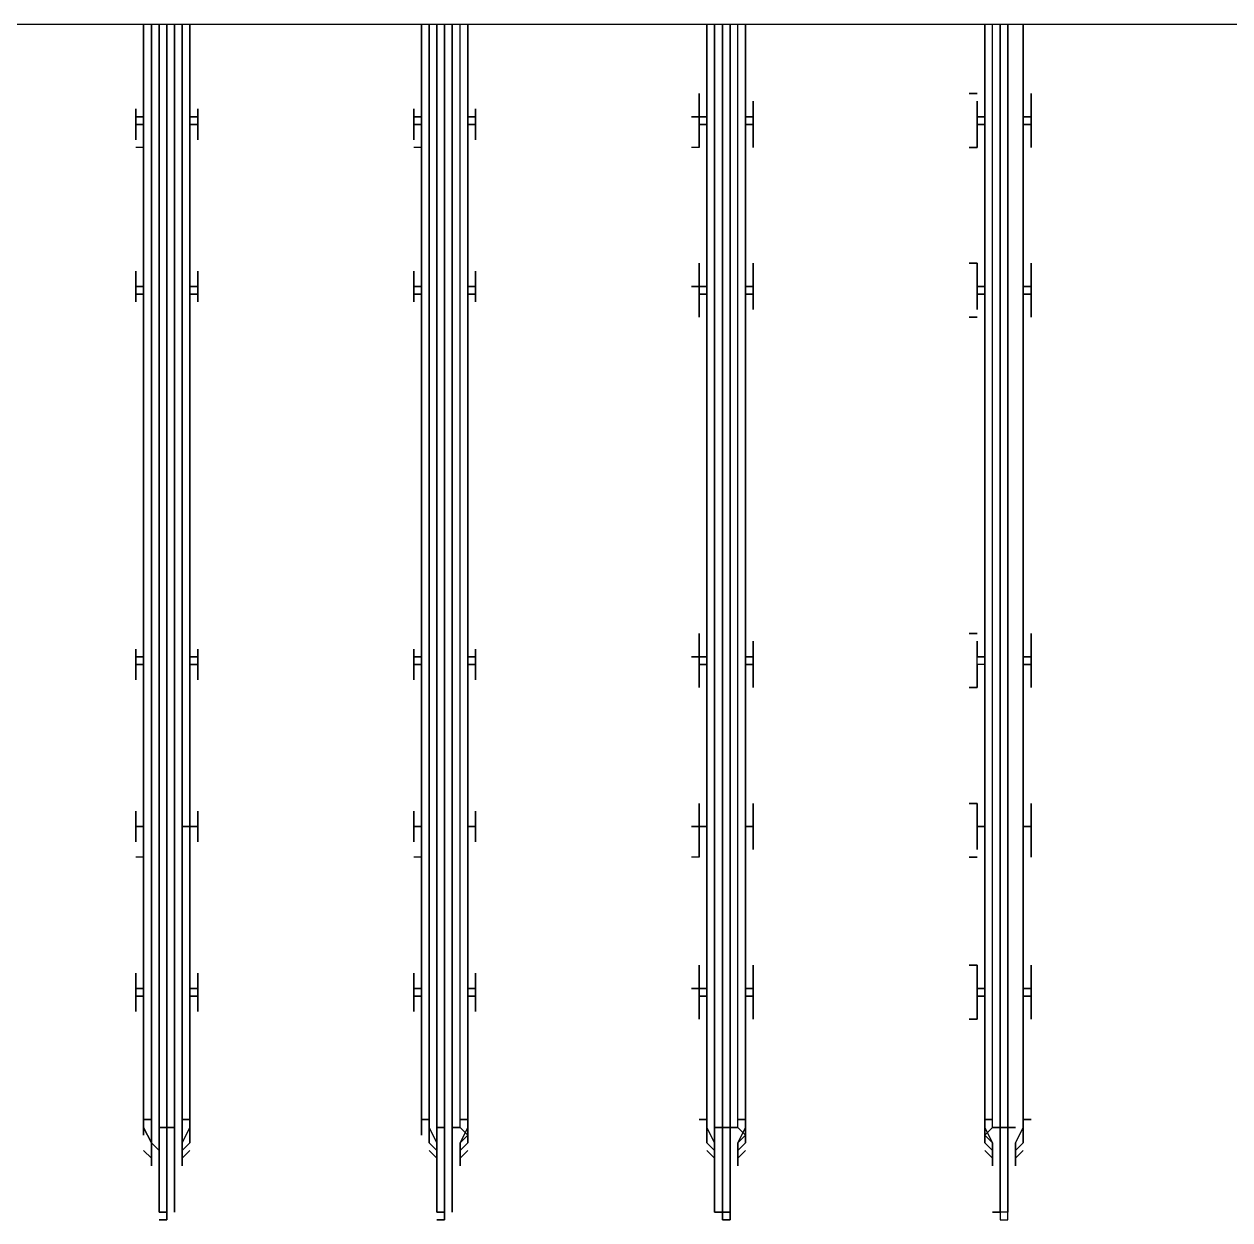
# Model space of a CAD drawing. Header units: metres. Extents: x 531759 to 532310, y 2674774 to 2675087.
# Drawn here: x 532123.7853 to 532124.0015, y 2674978.739 to 2674978.9534 of the extents above; entities that cross this region are included whole.
import ezdxf

# ---------------------------------------------------------------- set-up
doc = ezdxf.new("R2010")
doc.units = ezdxf.units.M
doc.header["$MEASUREMENT"] = 0
doc.layers.add('IDT', color=7, linetype='Continuous')

# ---------------------------------------------------------------- blocks, each defined once
blk = doc.blocks.new('IDT')
at = {"layer": 'IDT', "color": 0, "lineweight": 25}
for p, q in [((14.14701, 9.01989), (14.14562, 9.01989)), ((14.14562, 9.01989), (14.14562, 9.00329)), ((14.14701, 9.01989), (14.14562, 9.01989)), ((14.14562, 9.01989), (14.14562, 9.00329)), ((14.14562, 9.00329), (14.14562, 9.0185)), ((14.14562, 9.0185), (14.14701, 9.0185)), ((14.14562, 9.00329), (14.14562, 9.0185)), ((14.14562, 9.0185), (14.14701, 9.0185)), ((14.14701, 9.00329), (14.14701, 9.01989)), ((14.14701, 9.00329), (14.14701, 9.01989)), ((14.14701, 9.0185), (14.14839, 9.0185)), ((14.14839, 9.0185), (14.14701, 9.0185)), ((14.14701, 9.0185), (14.14701, 9.00329)), ((14.14701, 9.0185), (14.14701, 9.00329)), ((14.19542, 9.00329), (14.19542, 9.01989)), ((14.19542, 9.01989), (14.19542, 9.00329)), ((14.1968, 9.01989), (14.19542, 9.01989)), ((14.19542, 9.01989), (14.1968, 9.01989)), ((14.19542, 9.0185), (14.19542, 9.00329)), ((14.19542, 9.00329), (14.19542, 9.0185)), ((14.19542, 9.0185), (14.1968, 9.0185)), ((14.1968, 9.0185), (14.19542, 9.0185)), ((14.1968, 9.00329), (14.1968, 9.01989)), ((14.1968, 9.01989), (14.1968, 9.00329)), ((14.1968, 9.0185), (14.19818, 9.0185)), ((14.19818, 9.0185), (14.1968, 9.0185)), ((14.19818, 9.0185), (14.19818, 9.00329)), ((14.19818, 9.00329), (14.19818, 9.0185)), ((14.24521, 9.0185), (14.24521, 9.00329)), ((14.24521, 9.00329), (14.24521, 9.0185)), ((14.24659, 9.00329), (14.24659, 9.01989)), ((14.24659, 9.01989), (14.24659, 9.00329)), ((14.24798, 9.01989), (14.24659, 9.01989)), ((14.24659, 9.01989), (14.24659, 9.00329)), ((14.24659, 9.00329), (14.24659, 9.01989)), ((14.24659, 9.01989), (14.24798, 9.01989)), ((14.24798, 9.0185), (14.24659, 9.0185)), ((14.24659, 9.0185), (14.24798, 9.0185)), ((14.24798, 9.0185), (14.24659, 9.0185)), ((14.24659, 9.0185), (14.24798, 9.0185)), ((14.24798, 9.00329), (14.24798, 9.0185)), ((14.24798, 9.0185), (14.24798, 9.00329)), ((14.295, 9.0185), (14.295, 9.00329)), ((14.295, 9.00329), (14.295, 9.0185)), ((14.29639, 9.00329), (14.29639, 9.01989)), ((14.29639, 9.01989), (14.29777, 9.01989)), ((14.29777, 9.01989), (14.29639, 9.01989)), ((14.29639, 9.01989), (14.29639, 9.00329)), ((14.29639, 9.00329), (14.29639, 9.01989)), ((14.29639, 9.01989), (14.29639, 9.00329)), ((14.29777, 9.0185), (14.29639, 9.0185)), ((14.29639, 9.0185), (14.29777, 9.0185)), ((14.29777, 9.0185), (14.29639, 9.0185)), ((14.29639, 9.0185), (14.29777, 9.0185)), ((14.29777, 9.0185), (14.29777, 9.00329)), ((14.29777, 9.00329), (14.29777, 9.0185)), ((14.14424, 9.00605), (14.14424, 9.0102)), ((14.14424, 9.0102), (14.14424, 9.00882)), ((14.14424, 9.00882), (14.14424, 9.0102)), ((14.14424, 9.0102), (14.14424, 9.00605)), ((14.14839, 9.00882), (14.14839, 9.0102)), ((14.14839, 9.0102), (14.14839, 9.00605)), ((14.14839, 9.00605), (14.14839, 9.0102)), ((14.14839, 9.0102), (14.14839, 9.00882)), ((14.19403, 9.0102), (14.19403, 9.00605)), ((14.19403, 9.00605), (14.19403, 9.0102)), ((14.19403, 9.0102), (14.19403, 9.00882)), ((14.19403, 9.00882), (14.19403, 9.0102)), ((14.19818, 9.00605), (14.19818, 9.0102)), ((14.19818, 9.0102), (14.19818, 9.00882)), ((14.19818, 9.00882), (14.19818, 9.0102)), ((14.19818, 9.0102), (14.19818, 9.00605)), ((14.24383, 9.0102), (14.24383, 9.00605)), ((14.24383, 9.00605), (14.24383, 9.0102)), ((14.24383, 9.0102), (14.24383, 9.00882)), ((14.24383, 9.00882), (14.24383, 9.0102)), ((14.24798, 9.00605), (14.24798, 9.0102)), ((14.24798, 9.0102), (14.24798, 9.00882)), ((14.24798, 9.00882), (14.24798, 9.0102)), ((14.24798, 9.0102), (14.24798, 9.00605)), ((14.29362, 9.0102), (14.29362, 9.00605)), ((14.29362, 9.00605), (14.29362, 9.0102)), ((14.29362, 9.0102), (14.29362, 9.00882)), ((14.29362, 9.00882), (14.29362, 9.0102)), ((14.29915, 9.00882), (14.29915, 9.0102)), ((14.29915, 9.0102), (14.29915, 9.00605)), ((14.29915, 9.00605), (14.29915, 9.0102)), ((14.29915, 9.0102), (14.29915, 9.00882)), ((14.14424, 9.00882), (14.14286, 9.00744)), ((14.14286, 9.00744), (14.14424, 9.00882)), ((14.14286, 9.00605), (14.14424, 9.00744)), ((14.14424, 9.00744), (14.14286, 9.00605)), ((14.14977, 9.00744), (14.14839, 9.00882)), ((14.14839, 9.00882), (14.14977, 9.00744)), ((14.14977, 9.00605), (14.14839, 9.00744)), ((14.14839, 9.00744), (14.14977, 9.00605)), ((14.19403, 9.00882), (14.19265, 9.00744)), ((14.19265, 9.00744), (14.19403, 9.00882)), ((14.19265, 9.00605), (14.19403, 9.00744)), ((14.19403, 9.00744), (14.19265, 9.00605)), ((14.19818, 9.00882), (14.19957, 9.00744)), ((14.19957, 9.00744), (14.19818, 9.00882)), ((14.19957, 9.00605), (14.19818, 9.00744)), ((14.19818, 9.00744), (14.19957, 9.00605)), ((14.24383, 9.00882), (14.24244, 9.00744)), ((14.24244, 9.00744), (14.24383, 9.00882)), ((14.24244, 9.00605), (14.24383, 9.00744)), ((14.24383, 9.00744), (14.24244, 9.00605)), ((14.24798, 9.00882), (14.24936, 9.00744)), ((14.24936, 9.00744), (14.24798, 9.00882)), ((14.24798, 9.00744), (14.24936, 9.00605)), ((14.24936, 9.00605), (14.24798, 9.00744)), ((14.29362, 9.00882), (14.29224, 9.00744)), ((14.29224, 9.00744), (14.29362, 9.00882)), ((14.29224, 9.00605), (14.29362, 9.00744)), ((14.29362, 9.00744), (14.29224, 9.00605)), ((14.29777, 9.00744), (14.29915, 9.00605)), ((14.29915, 9.00605), (14.29777, 9.00744)), ((14.30054, 9.00744), (14.29915, 9.00882)), ((14.29915, 9.00882), (14.30054, 9.00744)), ((14.14286, 9.00329), (14.14286, 9.00605)), ((14.14286, 9.00605), (14.14286, 9.00329)), ((14.14286, 9.00329), (14.14424, 9.00605)), ((14.14424, 9.00605), (14.14286, 9.00329)), ((14.14286, 9.00467), (14.14286, 9.00605)), ((14.14286, 9.00605), (14.14286, 9.00467)), ((14.14839, 9.00605), (14.14977, 9.00329)), ((14.14977, 9.00329), (14.14839, 9.00605)), ((14.14839, 9.00605), (14.14977, 9.00467)), ((14.14839, 9.00605), (14.14977, 9.00467)), ((14.14977, 9.00467), (14.14977, 9.00605)), ((14.14977, 9.00605), (14.14977, 9.00467)), ((14.19403, 9.00605), (14.19265, 9.00329)), ((14.19265, 9.00329), (14.19403, 9.00605)), ((14.19265, 9.00467), (14.19403, 9.00605)), ((14.19403, 9.00605), (14.19265, 9.00467)), ((14.19265, 9.00467), (14.19265, 9.00605)), ((14.19265, 9.00605), (14.19265, 9.00467)), ((14.19957, 9.00329), (14.19818, 9.00605)), ((14.19818, 9.00605), (14.19957, 9.00329)), ((14.19957, 9.00329), (14.19957, 9.00605)), ((14.19957, 9.00605), (14.19957, 9.00329)), ((14.19957, 9.00467), (14.19957, 9.00605)), ((14.19957, 9.00605), (14.19957, 9.00467)), ((14.24383, 9.00605), (14.24244, 9.00329)), ((14.24244, 9.00329), (14.24383, 9.00605)), ((14.24244, 9.00467), (14.24383, 9.00605)), ((14.24383, 9.00605), (14.24244, 9.00467)), ((14.24244, 9.00467), (14.24244, 9.00605)), ((14.24244, 9.00605), (14.24244, 9.00467)), ((14.24936, 9.00329), (14.24798, 9.00605)), ((14.24798, 9.00605), (14.24936, 9.00329)), ((14.24936, 9.00329), (14.24936, 9.00605)), ((14.24936, 9.00605), (14.24936, 9.00329)), ((14.24936, 9.00605), (14.24936, 9.00467)), ((14.24936, 9.00467), (14.24936, 9.00605)), ((14.29362, 9.00605), (14.29224, 9.00329)), ((14.29224, 9.00329), (14.29362, 9.00605)), ((14.29224, 9.00467), (14.29224, 9.00605)), ((14.29224, 9.00605), (14.29224, 9.00467)), ((14.29362, 9.00329), (14.29362, 9.00605)), ((14.29362, 9.00605), (14.29362, 9.00329)), ((14.29915, 9.00605), (14.30054, 9.00329)), ((14.30054, 9.00329), (14.29915, 9.00605)), ((14.29915, 9.00329), (14.29915, 9.00605)), ((14.29915, 9.00605), (14.29915, 9.00329)), ((14.29915, 9.00605), (14.29915, 9.00467)), ((14.29915, 9.00467), (14.29915, 9.00605)), ((14.14286, 9.00467), (14.14286, 9.00191)), ((14.14286, 9.00191), (14.14286, 9.00467)), ((14.14286, 8.8055), (14.14286, 9.00329)), ((14.14286, 9.00329), (14.14286, 8.8055)), ((14.14424, 9.00329), (14.14562, 9.00329)), ((14.14562, 9.00329), (14.14424, 9.00329)), ((14.14562, 9.00329), (14.14562, 8.8055)), ((14.14562, 8.8055), (14.14562, 9.00329)), ((14.14701, 9.00329), (14.14562, 9.00329)), ((14.14562, 9.00329), (14.14562, 8.8055)), ((14.14562, 8.8055), (14.14562, 9.00329)), ((14.14562, 9.00329), (14.14701, 9.00329)), ((14.14701, 9.00329), (14.14839, 9.00329)), ((14.14839, 9.00329), (14.14701, 9.00329)), ((14.14701, 9.00329), (14.14701, 8.8055)), ((14.14701, 8.8055), (14.14701, 9.00329)), ((14.14701, 9.00329), (14.14701, 8.8055)), ((14.14701, 8.8055), (14.14701, 9.00329)), ((14.14977, 9.00467), (14.14839, 9.00329)), ((14.14977, 9.00467), (14.14839, 9.00329)), ((14.14839, 9.00329), (14.14839, 8.8055)), ((14.14839, 9.00329), (14.14839, 8.8055)), ((14.14977, 9.00467), (14.14977, 9.00191)), ((14.14977, 9.00191), (14.14977, 9.00467)), ((14.19403, 9.00329), (14.19265, 9.00467)), ((14.19265, 9.00467), (14.19403, 9.00329)), ((14.19265, 9.00467), (14.19265, 9.00191)), ((14.19265, 9.00191), (14.19265, 9.00467)), ((14.19542, 9.00329), (14.19403, 9.00329)), ((14.19403, 9.00329), (14.19542, 9.00329)), ((14.19403, 9.00329), (14.19403, 8.8055)), ((14.19403, 9.00329), (14.19403, 8.8055)), ((14.19542, 9.00329), (14.19542, 8.8055)), ((14.19542, 8.8055), (14.19542, 9.00329)), ((14.19542, 9.00329), (14.1968, 9.00329)), ((14.1968, 9.00329), (14.19542, 9.00329)), ((14.19542, 9.00329), (14.19542, 8.8055)), ((14.19542, 9.00329), (14.19542, 8.8055)), ((14.1968, 9.00329), (14.19818, 9.00329)), ((14.19818, 9.00329), (14.1968, 9.00329)), ((14.1968, 9.00329), (14.1968, 8.8055)), ((14.1968, 8.8055), (14.1968, 9.00329)), ((14.19818, 9.00329), (14.19818, 8.8055)), ((14.19818, 8.8055), (14.19818, 9.00329)), ((14.19957, 9.00467), (14.19957, 9.00191)), ((14.19957, 9.00191), (14.19957, 9.00467)), ((14.19957, 8.8055), (14.19957, 9.00329)), ((14.19957, 9.00329), (14.19957, 8.8055)), ((14.24383, 9.00329), (14.24244, 9.00467)), ((14.24244, 9.00467), (14.24383, 9.00329)), ((14.24244, 9.00467), (14.24244, 9.00191)), ((14.24244, 9.00191), (14.24244, 9.00467)), ((14.24521, 9.00329), (14.24383, 9.00329)), ((14.24383, 9.00329), (14.24521, 9.00329)), ((14.24383, 9.00329), (14.24383, 8.8055)), ((14.24383, 9.00329), (14.24383, 8.8055)), ((14.24521, 9.00329), (14.24521, 8.8055)), ((14.24521, 8.8055), (14.24521, 9.00329)), ((14.24798, 9.00329), (14.24659, 9.00329)), ((14.24659, 9.00329), (14.24798, 9.00329)), ((14.24659, 9.00329), (14.24798, 9.00329)), ((14.24798, 9.00329), (14.24659, 9.00329)), ((14.24659, 8.8055), (14.24659, 9.00329)), ((14.24659, 9.00329), (14.24659, 8.8055)), ((14.24659, 8.8055), (14.24659, 9.00329)), ((14.24659, 9.00329), (14.24659, 8.8055)), ((14.24798, 9.00329), (14.24798, 8.8055)), ((14.24798, 8.8055), (14.24798, 9.00329)), ((14.24936, 8.8055), (14.24936, 9.00329)), ((14.24936, 9.00329), (14.24936, 8.8055)), ((14.25074, 9.00191), (14.25074, 9.00467)), ((14.25074, 9.00467), (14.25074, 9.00191)), ((14.29224, 9.00467), (14.29224, 9.00191)), ((14.29224, 9.00191), (14.29224, 9.00467)), ((14.29362, 8.8055), (14.29362, 9.00329)), ((14.29362, 9.00329), (14.29362, 8.8055)), ((14.295, 9.00329), (14.295, 8.8055)), ((14.295, 8.8055), (14.295, 9.00329)), ((14.29639, 9.00329), (14.295, 9.00329)), ((14.295, 9.00329), (14.29639, 9.00329)), ((14.29639, 9.00329), (14.29777, 9.00329)), ((14.29777, 9.00329), (14.29639, 9.00329)), ((14.29639, 9.00329), (14.29777, 9.00329)), ((14.29777, 9.00329), (14.29639, 9.00329)), ((14.29639, 8.8055), (14.29639, 9.00329)), ((14.29639, 9.00329), (14.29639, 8.8055)), ((14.29639, 8.8055), (14.29639, 9.00329)), ((14.29639, 9.00329), (14.29639, 8.8055)), ((14.29777, 8.8055), (14.29777, 9.00329)), ((14.29777, 9.00329), (14.29777, 8.8055)), ((14.29915, 8.8055), (14.29915, 9.00329)), ((14.29915, 9.00329), (14.29915, 8.8055)), ((14.30054, 9.00191), (14.30054, 9.00467)), ((14.30054, 9.00467), (14.30054, 9.00191)), ((14.14147, 9.00191), (14.14286, 9.00191)), ((14.14286, 9.00191), (14.14147, 9.00191)), ((14.14286, 9.00191), (14.14286, 8.8055)), ((14.14286, 8.8055), (14.14286, 9.00191)), ((14.14977, 9.00191), (14.14839, 9.00191)), ((14.14839, 9.00191), (14.14977, 9.00191)), ((14.14977, 9.00191), (14.14977, 8.8055)), ((14.14977, 8.8055), (14.14977, 9.00191)), ((14.19265, 9.00191), (14.19265, 8.8055)), ((14.19265, 8.8055), (14.19265, 9.00191)), ((14.19265, 9.00191), (14.19403, 9.00191)), ((14.19403, 9.00191), (14.19265, 9.00191)), ((14.19957, 9.00191), (14.20095, 9.00191)), ((14.20095, 9.00191), (14.19957, 9.00191)), ((14.19957, 9.00191), (14.19957, 8.8055)), ((14.19957, 8.8055), (14.19957, 9.00191)), ((14.24244, 9.00191), (14.24244, 8.8055)), ((14.24244, 8.8055), (14.24244, 9.00191)), ((14.24244, 9.00191), (14.24383, 9.00191)), ((14.24383, 9.00191), (14.24244, 9.00191)), ((14.24936, 9.00191), (14.25074, 9.00191)), ((14.25074, 9.00191), (14.24936, 9.00191)), ((14.25074, 9.00191), (14.25074, 8.8055)), ((14.25074, 8.8055), (14.25074, 9.00191)), ((14.29224, 9.00191), (14.29224, 8.8055)), ((14.29224, 8.8055), (14.29224, 9.00191)), ((14.29224, 9.00191), (14.29362, 9.00191)), ((14.29362, 9.00191), (14.29224, 9.00191)), ((14.29915, 9.00191), (14.30054, 9.00191)), ((14.30054, 9.00191), (14.29915, 9.00191)), ((14.30054, 9.00191), (14.30054, 8.8055)), ((14.30054, 8.8055), (14.30054, 9.00191)), ((14.14147, 8.98392), (14.14147, 8.97977)), ((14.14147, 8.98254), (14.14147, 8.98392)), ((14.14147, 8.98392), (14.14147, 8.97977)), ((14.14147, 8.98254), (14.14147, 8.98392)), ((14.14977, 8.97839), (14.14977, 8.98392)), ((14.14977, 8.98392), (14.14977, 8.97977)), ((14.15115, 8.98254), (14.15115, 8.98392)), ((14.15115, 8.98392), (14.15254, 8.98392)), ((14.15254, 8.98392), (14.15115, 8.98392)), ((14.15115, 8.98392), (14.15115, 8.98254)), ((14.19127, 8.98254), (14.19127, 8.98392)), ((14.19127, 8.98392), (14.19127, 8.98254)), ((14.19265, 8.98392), (14.19265, 8.97977)), ((14.19265, 8.97977), (14.19265, 8.98392)), ((14.20095, 8.97977), (14.20095, 8.98392)), ((14.20095, 8.98392), (14.20095, 8.98254)), ((14.20095, 8.97977), (14.20095, 8.98392)), ((14.20095, 8.98392), (14.20095, 8.98254)), ((14.24244, 8.98392), (14.24244, 8.97977)), ((14.24244, 8.97977), (14.24244, 8.98392)), ((14.24244, 8.98392), (14.24244, 8.98254)), ((14.24244, 8.98254), (14.24244, 8.98392)), ((14.25074, 8.98392), (14.25074, 8.97977)), ((14.25074, 8.97839), (14.25074, 8.98392)), ((14.25074, 8.98392), (14.25074, 8.98254)), ((14.25074, 8.98254), (14.25074, 8.98392)), ((14.29224, 8.98254), (14.29224, 8.98392)), ((14.29224, 8.98392), (14.29224, 8.98254)), ((14.29224, 8.97977), (14.29224, 8.98392)), ((14.29224, 8.98392), (14.29224, 8.97977)), ((14.30054, 8.98392), (14.30054, 8.98254)), ((14.30054, 8.98254), (14.30054, 8.98392)), ((14.30054, 8.97977), (14.30054, 8.98392)), ((14.30054, 8.98392), (14.30054, 8.97839)), ((14.14147, 8.97977), (14.14147, 8.98254)), ((14.14147, 8.97977), (14.14147, 8.98254)), ((14.15115, 8.97977), (14.15115, 8.98254)), ((14.15115, 8.98254), (14.15115, 8.97977)), ((14.19127, 8.98254), (14.19127, 8.97977)), ((14.19127, 8.97977), (14.19127, 8.98254)), ((14.20095, 8.98254), (14.20095, 8.97977)), ((14.20095, 8.98254), (14.20095, 8.97977)), ((14.24106, 8.98254), (14.24106, 8.97977)), ((14.24106, 8.97977), (14.24106, 8.98254)), ((14.25212, 8.97977), (14.25212, 8.98254)), ((14.25212, 8.98254), (14.25212, 8.97977)), ((14.29085, 8.97977), (14.29085, 8.98254)), ((14.29085, 8.98254), (14.29085, 8.97977)), ((14.30192, 8.98254), (14.30192, 8.97977)), ((14.30192, 8.97977), (14.30192, 8.98254)), ((14.14286, 8.97977), (14.14147, 8.97977)), ((14.14147, 8.97977), (14.14147, 8.97839)), ((14.14147, 8.97839), (14.14147, 8.97977)), ((14.14147, 8.97977), (14.14147, 8.97839)), ((14.14147, 8.97839), (14.14147, 8.97977)), ((14.14147, 8.97977), (14.14286, 8.97977)), ((14.14286, 8.97977), (14.14147, 8.97977)), ((14.14977, 8.97977), (14.15115, 8.97977)), ((14.14977, 8.97977), (14.14977, 8.97839)), ((14.15115, 8.97977), (14.14977, 8.97977)), ((14.15115, 8.97977), (14.15115, 8.97839)), ((14.15115, 8.97839), (14.15115, 8.97977)), ((14.19265, 8.97977), (14.19127, 8.97977)), ((14.19127, 8.97977), (14.19127, 8.97839)), ((14.19127, 8.97839), (14.19127, 8.97977)), ((14.19127, 8.97977), (14.19265, 8.97977)), ((14.19265, 8.97839), (14.19265, 8.97977)), ((14.19265, 8.97977), (14.19265, 8.97839)), ((14.20095, 8.97977), (14.19957, 8.97977)), ((14.19957, 8.97977), (14.20095, 8.97977)), ((14.20095, 8.97977), (14.20095, 8.97839)), ((14.20095, 8.97839), (14.20095, 8.97977)), ((14.20095, 8.97839), (14.20095, 8.97977)), ((14.20095, 8.97977), (14.20095, 8.97839)), ((14.24244, 8.97977), (14.24106, 8.97977)), ((14.24106, 8.97977), (14.24106, 8.97839)), ((14.24106, 8.97839), (14.24106, 8.97977)), ((14.24106, 8.97977), (14.24244, 8.97977)), ((14.24244, 8.97977), (14.24244, 8.97839)), ((14.24244, 8.97839), (14.24244, 8.97977)), ((14.25074, 8.97977), (14.25212, 8.97977)), ((14.25212, 8.97977), (14.25074, 8.97977)), ((14.25074, 8.97977), (14.25074, 8.97839)), ((14.25212, 8.97977), (14.25212, 8.97839)), ((14.25212, 8.97839), (14.25212, 8.97977)), ((14.29224, 8.97977), (14.29085, 8.97977)), ((14.29085, 8.97977), (14.29085, 8.97839)), ((14.29085, 8.97839), (14.29085, 8.97977)), ((14.29085, 8.97977), (14.29224, 8.97977)), ((14.29224, 8.97839), (14.29224, 8.97977)), ((14.29224, 8.97977), (14.29224, 8.97839)), ((14.30192, 8.97977), (14.30054, 8.97977)), ((14.30054, 8.97977), (14.30192, 8.97977)), ((14.30054, 8.97839), (14.30054, 8.97977)), ((14.30192, 8.97977), (14.30192, 8.97839)), ((14.30192, 8.97839), (14.30192, 8.97977)), ((14.14147, 8.97424), (14.14147, 8.97839)), ((14.14147, 8.97839), (14.14286, 8.97839)), ((14.14286, 8.97839), (14.14147, 8.97839)), ((14.14147, 8.97839), (14.14147, 8.97424)), ((14.14147, 8.97839), (14.14147, 8.97563)), ((14.14147, 8.97563), (14.14147, 8.97839)), ((14.14977, 8.97839), (14.15115, 8.97839)), ((14.15115, 8.97839), (14.14977, 8.97839)), ((14.14977, 8.97839), (14.14977, 8.97424)), ((14.14977, 8.97424), (14.14977, 8.97839)), ((14.14977, 8.97839), (14.15115, 8.97839)), ((14.15115, 8.97839), (14.15115, 8.97563)), ((14.15115, 8.97563), (14.15115, 8.97839)), ((14.19265, 8.97839), (14.19127, 8.97839)), ((14.19127, 8.97839), (14.19127, 8.97563)), ((14.19127, 8.97563), (14.19127, 8.97839)), ((14.19127, 8.97839), (14.19265, 8.97839)), ((14.19265, 8.97839), (14.19265, 8.97424)), ((14.19265, 8.97424), (14.19265, 8.97839)), ((14.20095, 8.97839), (14.19957, 8.97839)), ((14.19957, 8.97839), (14.20095, 8.97839)), ((14.20095, 8.97839), (14.20233, 8.97839)), ((14.20233, 8.97839), (14.20095, 8.97839)), ((14.20095, 8.97839), (14.20095, 8.97563)), ((14.20095, 8.97563), (14.20095, 8.97839)), ((14.20095, 8.97839), (14.20095, 8.97424)), ((14.20095, 8.97424), (14.20095, 8.97839)), ((14.24244, 8.97839), (14.24106, 8.97839)), ((14.24106, 8.97839), (14.24106, 8.97563)), ((14.24106, 8.97563), (14.24106, 8.97839)), ((14.24106, 8.97839), (14.24244, 8.97839)), ((14.24244, 8.97424), (14.24244, 8.97839)), ((14.24244, 8.97839), (14.24244, 8.97424)), ((14.25212, 8.97839), (14.25074, 8.97839)), ((14.25212, 8.97839), (14.25074, 8.97839)), ((14.25074, 8.97839), (14.25212, 8.97839)), ((14.25074, 8.97839), (14.25074, 8.97424)), ((14.25074, 8.97424), (14.25074, 8.97839)), ((14.25212, 8.97839), (14.25212, 8.97563)), ((14.25212, 8.97563), (14.25212, 8.97839)), ((14.29224, 8.97839), (14.29085, 8.97839)), ((14.29085, 8.97839), (14.29085, 8.97563)), ((14.29085, 8.97563), (14.29085, 8.97839)), ((14.29085, 8.97839), (14.29224, 8.97839)), ((14.29224, 8.97839), (14.29224, 8.97424)), ((14.29224, 8.97424), (14.29224, 8.97839)), ((14.30192, 8.97839), (14.30054, 8.97839)), ((14.30054, 8.97839), (14.30192, 8.97839)), ((14.30192, 8.97839), (14.30054, 8.97839)), ((14.30054, 8.97839), (14.30054, 8.97424)), ((14.30054, 8.97424), (14.30054, 8.97839)), ((14.30192, 8.97839), (14.30192, 8.97563)), ((14.30192, 8.97563), (14.30192, 8.97839)), ((14.14147, 8.97424), (14.14147, 8.97563)), ((14.14147, 8.97563), (14.14147, 8.97424)), ((14.15115, 8.97563), (14.15115, 8.97424)), ((14.15115, 8.97424), (14.15115, 8.97563)), ((14.19127, 8.97563), (14.19127, 8.97424)), ((14.19127, 8.97424), (14.19127, 8.97563)), ((14.20095, 8.97563), (14.20095, 8.97424)), ((14.20095, 8.97424), (14.20095, 8.97563)), ((14.24244, 8.97424), (14.24244, 8.97563)), ((14.24244, 8.97563), (14.24244, 8.97424)), ((14.25074, 8.97424), (14.25074, 8.97563)), ((14.25074, 8.97563), (14.25074, 8.97424)), ((14.29224, 8.97424), (14.29224, 8.97563)), ((14.29224, 8.97563), (14.29224, 8.97424)), ((14.30054, 8.97424), (14.30054, 8.97563)), ((14.30054, 8.97563), (14.30054, 8.97424)), ((14.15115, 8.97424), (14.15254, 8.97424)), ((14.15254, 8.97424), (14.15115, 8.97424)), ((14.14147, 8.94935), (14.14147, 8.95488)), ((14.14147, 8.95488), (14.14147, 8.94935)), ((14.14147, 8.95211), (14.14147, 8.95349)), ((14.14147, 8.95349), (14.14147, 8.95211)), ((14.14977, 8.94935), (14.14977, 8.95488)), ((14.14977, 8.95488), (14.14977, 8.94935)), ((14.15254, 8.95488), (14.15115, 8.95488)), ((14.15115, 8.95488), (14.15254, 8.95488)), ((14.15115, 8.95211), (14.15115, 8.95349)), ((14.15115, 8.95349), (14.15115, 8.95211)), ((14.19127, 8.95211), (14.19127, 8.95349)), ((14.19127, 8.95349), (14.19127, 8.95211)), ((14.19265, 8.95488), (14.19265, 8.94935)), ((14.19265, 8.94935), (14.19265, 8.95488)), ((14.20095, 8.94935), (14.20095, 8.95488)), ((14.20095, 8.95488), (14.20095, 8.94935)), ((14.20095, 8.95488), (14.20233, 8.95488)), ((14.20095, 8.95211), (14.20095, 8.95349)), ((14.20095, 8.95349), (14.20095, 8.95211)), ((14.24244, 8.95488), (14.24244, 8.94935)), ((14.24244, 8.94935), (14.24244, 8.95488)), ((14.24244, 8.95211), (14.24244, 8.95349)), ((14.24244, 8.95349), (14.24244, 8.95211)), ((14.25074, 8.94935), (14.25074, 8.95488)), ((14.25074, 8.95488), (14.25074, 8.94935)), ((14.25074, 8.95488), (14.25212, 8.95488)), ((14.25074, 8.95349), (14.25074, 8.95211)), ((14.25074, 8.95211), (14.25074, 8.95349)), ((14.29224, 8.94935), (14.29224, 8.95488)), ((14.29224, 8.95488), (14.29224, 8.94935)), ((14.29224, 8.95211), (14.29224, 8.95349)), ((14.29224, 8.95349), (14.29224, 8.95211)), ((14.30054, 8.95488), (14.30192, 8.95488)), ((14.30054, 8.94935), (14.30054, 8.95488)), ((14.30054, 8.95488), (14.30054, 8.94935)), ((14.30054, 8.95349), (14.30054, 8.95211)), ((14.30054, 8.95211), (14.30054, 8.95349)), ((14.14147, 8.94935), (14.14147, 8.95211)), ((14.14147, 8.95211), (14.14147, 8.94935)), ((14.15115, 8.94935), (14.15115, 8.95211)), ((14.15115, 8.95211), (14.15115, 8.94935)), ((14.19127, 8.95211), (14.19127, 8.94935)), ((14.19127, 8.94935), (14.19127, 8.95211)), ((14.20095, 8.95211), (14.20095, 8.94935)), ((14.20095, 8.94935), (14.20095, 8.95211)), ((14.24106, 8.95211), (14.24106, 8.94935)), ((14.24106, 8.94935), (14.24106, 8.95211)), ((14.25212, 8.94935), (14.25212, 8.95211)), ((14.25212, 8.95211), (14.25212, 8.94935)), ((14.29085, 8.95211), (14.29085, 8.94935)), ((14.29085, 8.94935), (14.29085, 8.95211)), ((14.30192, 8.95211), (14.30192, 8.94935)), ((14.30192, 8.94935), (14.30192, 8.95211)), ((14.14147, 8.94935), (14.14147, 8.94658)), ((14.14147, 8.9452), (14.14147, 8.94935)), ((14.14147, 8.94935), (14.14286, 8.94935)), ((14.14286, 8.94935), (14.14147, 8.94935)), ((14.14147, 8.94935), (14.14147, 8.94658)), ((14.14147, 8.9452), (14.14147, 8.94935)), ((14.14147, 8.94935), (14.14286, 8.94935)), ((14.14286, 8.94935), (14.14147, 8.94935)), ((14.14286, 8.94935), (14.14147, 8.94935)), ((14.14977, 8.94935), (14.15115, 8.94935)), ((14.15115, 8.94935), (14.14977, 8.94935)), ((14.14977, 8.94935), (14.14977, 8.9452)), ((14.14977, 8.9452), (14.14977, 8.94935)), ((14.14977, 8.94935), (14.15115, 8.94935)), ((14.15115, 8.94935), (14.14977, 8.94935)), ((14.14977, 8.94935), (14.15115, 8.94935)), ((14.14977, 8.94935), (14.15115, 8.94935)), ((14.15115, 8.94935), (14.14977, 8.94935)), ((14.15115, 8.94935), (14.15115, 8.94658)), ((14.15115, 8.94658), (14.15115, 8.94935)), ((14.19265, 8.94935), (14.19127, 8.94935)), ((14.19127, 8.94935), (14.19265, 8.94935)), ((14.19265, 8.94935), (14.19127, 8.94935)), ((14.19127, 8.94935), (14.19127, 8.94658)), ((14.19127, 8.94658), (14.19127, 8.94935)), ((14.19127, 8.94935), (14.19265, 8.94935)), ((14.19127, 8.94935), (14.19265, 8.94935)), ((14.19265, 8.94935), (14.19127, 8.94935)), ((14.19265, 8.94935), (14.19265, 8.9452)), ((14.19265, 8.9452), (14.19265, 8.94935)), ((14.19957, 8.94935), (14.20095, 8.94935)), ((14.20095, 8.94935), (14.19957, 8.94935)), ((14.19957, 8.94935), (14.20095, 8.94935)), ((14.20095, 8.94935), (14.19957, 8.94935)), ((14.20095, 8.94935), (14.20095, 8.9452)), ((14.20095, 8.9452), (14.20095, 8.94935)), ((14.20095, 8.94935), (14.20095, 8.94658)), ((14.20095, 8.94658), (14.20095, 8.94935)), ((14.20095, 8.94935), (14.20233, 8.94935)), ((14.20233, 8.94935), (14.20095, 8.94935)), ((14.20095, 8.94935), (14.20233, 8.94935)), ((14.20233, 8.94935), (14.20095, 8.94935)), ((14.24106, 8.94935), (14.24244, 8.94935)), ((14.24244, 8.94935), (14.24106, 8.94935)), ((14.24106, 8.94935), (14.24106, 8.94658)), ((14.24106, 8.94658), (14.24106, 8.94935)), ((14.24106, 8.94935), (14.24244, 8.94935)), ((14.24244, 8.94935), (14.24106, 8.94935)), ((14.24244, 8.94935), (14.24244, 8.9452)), ((14.24244, 8.9452), (14.24244, 8.94935)), ((14.25074, 8.94935), (14.25074, 8.9452)), ((14.25074, 8.9452), (14.25074, 8.94935)), ((14.25074, 8.94935), (14.25212, 8.94935)), ((14.25212, 8.94935), (14.25074, 8.94935)), ((14.25074, 8.94935), (14.25212, 8.94935)), ((14.25212, 8.94935), (14.25074, 8.94935)), ((14.25074, 8.94935), (14.25212, 8.94935)), ((14.25074, 8.94935), (14.25212, 8.94935)), ((14.25212, 8.94935), (14.25074, 8.94935)), ((14.25212, 8.94935), (14.25212, 8.94658)), ((14.25212, 8.94658), (14.25212, 8.94935)), ((14.29085, 8.94935), (14.29224, 8.94935)), ((14.29224, 8.94935), (14.29085, 8.94935)), ((14.29085, 8.94935), (14.29085, 8.94658)), ((14.29085, 8.94658), (14.29085, 8.94935)), ((14.29085, 8.94935), (14.29224, 8.94935)), ((14.29224, 8.94935), (14.29085, 8.94935)), ((14.29224, 8.94935), (14.29224, 8.9452)), ((14.29224, 8.9452), (14.29224, 8.94935)), ((14.29224, 8.94935), (14.29362, 8.94935)), ((14.29362, 8.94935), (14.29224, 8.94935)), ((14.30054, 8.9452), (14.30054, 8.94935)), ((14.30054, 8.94935), (14.30054, 8.9452)), ((14.30054, 8.94935), (14.30192, 8.94935)), ((14.30192, 8.94935), (14.30054, 8.94935)), ((14.30054, 8.94935), (14.30192, 8.94935)), ((14.30192, 8.94935), (14.30054, 8.94935)), ((14.30054, 8.94935), (14.30192, 8.94935)), ((14.30192, 8.94935), (14.30054, 8.94935)), ((14.30054, 8.94935), (14.30192, 8.94935)), ((14.30192, 8.94935), (14.30054, 8.94935)), ((14.30192, 8.94935), (14.30192, 8.94658)), ((14.30192, 8.94658), (14.30192, 8.94935)), ((14.14147, 8.94658), (14.14147, 8.9452)), ((14.14147, 8.94658), (14.14147, 8.9452)), ((14.15115, 8.94658), (14.15115, 8.9452)), ((14.15115, 8.9452), (14.15115, 8.94658)), ((14.19127, 8.94658), (14.19127, 8.9452)), ((14.19127, 8.9452), (14.19127, 8.94658)), ((14.20095, 8.94658), (14.20095, 8.9452)), ((14.20095, 8.9452), (14.20095, 8.94658)), ((14.24244, 8.9452), (14.24244, 8.94658)), ((14.24244, 8.94658), (14.24244, 8.9452)), ((14.25074, 8.9452), (14.25074, 8.94658)), ((14.25074, 8.94658), (14.25074, 8.9452)), ((14.29224, 8.9452), (14.29224, 8.94658)), ((14.29224, 8.94658), (14.29224, 8.9452)), ((14.30054, 8.94658), (14.30054, 8.9452)), ((14.30054, 8.9452), (14.30054, 8.94658)), ((14.15115, 8.9452), (14.15254, 8.9452)), ((14.15254, 8.9452), (14.15115, 8.9452)), ((14.14147, 8.92307), (14.14147, 8.92445)), ((14.14147, 8.92445), (14.14147, 8.9203)), ((14.14147, 8.9203), (14.14147, 8.92445)), ((14.14147, 8.92445), (14.14147, 8.92307)), ((14.14147, 8.9203), (14.14147, 8.92307)), ((14.14147, 8.92307), (14.14147, 8.91892)), ((14.14977, 8.9203), (14.14977, 8.92445)), ((14.14977, 8.92445), (14.14977, 8.9203)), ((14.15115, 8.92307), (14.15115, 8.92445)), ((14.15115, 8.92445), (14.15254, 8.92445)), ((14.15254, 8.92445), (14.15115, 8.92445)), ((14.15115, 8.92445), (14.15115, 8.92307)), ((14.15115, 8.9203), (14.15115, 8.92307)), ((14.15115, 8.92307), (14.15115, 8.9203)), ((14.19127, 8.92307), (14.19127, 8.92445)), ((14.19127, 8.92445), (14.19127, 8.92307)), ((14.19127, 8.9203), (14.19127, 8.92307)), ((14.19127, 8.92307), (14.19127, 8.9203)), ((14.19265, 8.92445), (14.19265, 8.9203)), ((14.19265, 8.9203), (14.19265, 8.92445)), ((14.20095, 8.9203), (14.20095, 8.92445)), ((14.20095, 8.92445), (14.20095, 8.92307)), ((14.20095, 8.92307), (14.20095, 8.92445)), ((14.20095, 8.92445), (14.20095, 8.9203)), ((14.20095, 8.92307), (14.20095, 8.9203)), ((14.20095, 8.9203), (14.20095, 8.92307)), ((14.24106, 8.9203), (14.24106, 8.92307)), ((14.24106, 8.92307), (14.24106, 8.9203)), ((14.24244, 8.92307), (14.24244, 8.92445)), ((14.24244, 8.92445), (14.24244, 8.92307)), ((14.24244, 8.9203), (14.24244, 8.92445)), ((14.24244, 8.92445), (14.24244, 8.9203)), ((14.25074, 8.92445), (14.25074, 8.92307)), ((14.25074, 8.92307), (14.25074, 8.92445)), ((14.25074, 8.9203), (14.25074, 8.92445)), ((14.25074, 8.92445), (14.25074, 8.9203)), ((14.25212, 8.9203), (14.25212, 8.92307)), ((14.25212, 8.92307), (14.25212, 8.9203)), ((14.29085, 8.92307), (14.29085, 8.9203)), ((14.29085, 8.9203), (14.29085, 8.92307)), ((14.29224, 8.92307), (14.29224, 8.92445)), ((14.29224, 8.92445), (14.29224, 8.92307)), ((14.29224, 8.9203), (14.29224, 8.92445)), ((14.29224, 8.92445), (14.29224, 8.91892)), ((14.30054, 8.9203), (14.30054, 8.92445)), ((14.30054, 8.92445), (14.30054, 8.92307)), ((14.30054, 8.92307), (14.30054, 8.92445)), ((14.30054, 8.92445), (14.30054, 8.91892)), ((14.30192, 8.92307), (14.30192, 8.9203)), ((14.30192, 8.9203), (14.30192, 8.92307)), ((14.14147, 8.9203), (14.14147, 8.91892)), ((14.14147, 8.91892), (14.14147, 8.9203)), ((14.14147, 8.9203), (14.14286, 8.9203)), ((14.14286, 8.9203), (14.14147, 8.9203)), ((14.14147, 8.91892), (14.14147, 8.9203)), ((14.14147, 8.9203), (14.14286, 8.9203)), ((14.14286, 8.91892), (14.14147, 8.91892)), ((14.14147, 8.91892), (14.14147, 8.91477)), ((14.14147, 8.91477), (14.14147, 8.91892)), ((14.14147, 8.91892), (14.14286, 8.91892)), ((14.14147, 8.91892), (14.14147, 8.91753)), ((14.14147, 8.91753), (14.14147, 8.91892)), ((14.14977, 8.9203), (14.15115, 8.9203)), ((14.14977, 8.91892), (14.14977, 8.9203)), ((14.14977, 8.9203), (14.15115, 8.9203)), ((14.14977, 8.91892), (14.14977, 8.9203)), ((14.15115, 8.91892), (14.14977, 8.91892)), ((14.14977, 8.91892), (14.14977, 8.91477)), ((14.14977, 8.91477), (14.14977, 8.91892)), ((14.14977, 8.91892), (14.15115, 8.91892)), ((14.15115, 8.91892), (14.14977, 8.91892)), ((14.15115, 8.91892), (14.14977, 8.91892)), ((14.15115, 8.9203), (14.15115, 8.91892)), ((14.15115, 8.9203), (14.15115, 8.91892)), ((14.15115, 8.91753), (14.15115, 8.91892)), ((14.15115, 8.91892), (14.15115, 8.91753)), ((14.19127, 8.9203), (14.19127, 8.91892)), ((14.19127, 8.91892), (14.19127, 8.9203)), ((14.19127, 8.9203), (14.19265, 8.9203)), ((14.19265, 8.9203), (14.19127, 8.9203)), ((14.19265, 8.91892), (14.19127, 8.91892)), ((14.19127, 8.91892), (14.19127, 8.91753)), ((14.19127, 8.91753), (14.19127, 8.91892)), ((14.19127, 8.91892), (14.19265, 8.91892)), ((14.19265, 8.9203), (14.19265, 8.91892)), ((14.19265, 8.91477), (14.19265, 8.9203)), ((14.19265, 8.91892), (14.19265, 8.91477)), ((14.20095, 8.9203), (14.19957, 8.9203)), ((14.19957, 8.9203), (14.20095, 8.9203)), ((14.20095, 8.91892), (14.19957, 8.91892)), ((14.19957, 8.91892), (14.20095, 8.91892)), ((14.20095, 8.91892), (14.20095, 8.9203)), ((14.20095, 8.9203), (14.20095, 8.91892)), ((14.20095, 8.9203), (14.20095, 8.91892)), ((14.20095, 8.91892), (14.20095, 8.9203)), ((14.20095, 8.91892), (14.20095, 8.91477)), ((14.20095, 8.91477), (14.20095, 8.91892)), ((14.20095, 8.91753), (14.20095, 8.91892)), ((14.20095, 8.91892), (14.20095, 8.91753)), ((14.20095, 8.91892), (14.20233, 8.91892)), ((14.20233, 8.91892), (14.20095, 8.91892)), ((14.24106, 8.9203), (14.24244, 8.9203)), ((14.24244, 8.9203), (14.24106, 8.9203)), ((14.24106, 8.9203), (14.24106, 8.91892)), ((14.24106, 8.91892), (14.24106, 8.9203)), ((14.24244, 8.91892), (14.24106, 8.91892)), ((14.24106, 8.91892), (14.24106, 8.91753)), ((14.24106, 8.91753), (14.24106, 8.91892)), ((14.24106, 8.91892), (14.24244, 8.91892)), ((14.24244, 8.91477), (14.24244, 8.9203)), ((14.24244, 8.9203), (14.24244, 8.91892)), ((14.24244, 8.91892), (14.24244, 8.91477)), ((14.25074, 8.91892), (14.25074, 8.9203)), ((14.25074, 8.9203), (14.25074, 8.91892)), ((14.25212, 8.9203), (14.25074, 8.9203)), ((14.25074, 8.9203), (14.25212, 8.9203)), ((14.25212, 8.91892), (14.25074, 8.91892)), ((14.25074, 8.91892), (14.25074, 8.91477)), ((14.25074, 8.91477), (14.25074, 8.91892)), ((14.25074, 8.91892), (14.25212, 8.91892)), ((14.25212, 8.91892), (14.25074, 8.91892)), ((14.25074, 8.91892), (14.25212, 8.91892)), ((14.25212, 8.9203), (14.25212, 8.91892)), ((14.25212, 8.91892), (14.25212, 8.9203)), ((14.25212, 8.91892), (14.25212, 8.91753)), ((14.25212, 8.91753), (14.25212, 8.91892)), ((14.29224, 8.9203), (14.29085, 8.9203)), ((14.29085, 8.9203), (14.29085, 8.91892)), ((14.29085, 8.91892), (14.29085, 8.9203)), ((14.29085, 8.9203), (14.29224, 8.9203)), ((14.29224, 8.91892), (14.29085, 8.91892)), ((14.29085, 8.91892), (14.29085, 8.91753)), ((14.29085, 8.91753), (14.29085, 8.91892)), ((14.29085, 8.91892), (14.29224, 8.91892)), ((14.29224, 8.91477), (14.29224, 8.9203)), ((14.29224, 8.91892), (14.29224, 8.91477)), ((14.30192, 8.9203), (14.30054, 8.9203)), ((14.30054, 8.9203), (14.30192, 8.9203)), ((14.30054, 8.91892), (14.30054, 8.9203)), ((14.30192, 8.91892), (14.30054, 8.91892)), ((14.30054, 8.91892), (14.30054, 8.91477)), ((14.30054, 8.91477), (14.30054, 8.91892)), ((14.30054, 8.91892), (14.30192, 8.91892)), ((14.30192, 8.91892), (14.30054, 8.91892)), ((14.30054, 8.91892), (14.30192, 8.91892)), ((14.30192, 8.91892), (14.30192, 8.9203)), ((14.30192, 8.9203), (14.30192, 8.91892)), ((14.30192, 8.91892), (14.30192, 8.91753)), ((14.30192, 8.91753), (14.30192, 8.91892)), ((14.14147, 8.91615), (14.14147, 8.91753)), ((14.14147, 8.91753), (14.14147, 8.91615)), ((14.15115, 8.91753), (14.15115, 8.91615)), ((14.15115, 8.91615), (14.15115, 8.91753)), ((14.19127, 8.91753), (14.19127, 8.91615)), ((14.19127, 8.91615), (14.19127, 8.91753)), ((14.20095, 8.91753), (14.20095, 8.91615)), ((14.20095, 8.91615), (14.20095, 8.91753)), ((14.24244, 8.91615), (14.24244, 8.91753)), ((14.24244, 8.91753), (14.24244, 8.91615)), ((14.25074, 8.91753), (14.25074, 8.91615)), ((14.25074, 8.91615), (14.25074, 8.91753)), ((14.29224, 8.91615), (14.29224, 8.91753)), ((14.29224, 8.91753), (14.29224, 8.91615)), ((14.30054, 8.91753), (14.30054, 8.91615)), ((14.30054, 8.91615), (14.30054, 8.91753)), ((14.15254, 8.91477), (14.15115, 8.91477)), ((14.15115, 8.91477), (14.15254, 8.91477)), ((14.14147, 8.85391), (14.14147, 8.85806)), ((14.14147, 8.85806), (14.14147, 8.85391)), ((14.14977, 8.85391), (14.14977, 8.85806)), ((14.14977, 8.85806), (14.14977, 8.85253)), ((14.15254, 8.85806), (14.15115, 8.85806)), ((14.15115, 8.85806), (14.15254, 8.85806)), ((14.19265, 8.85806), (14.19265, 8.85253)), ((14.19265, 8.85391), (14.19265, 8.85806)), ((14.20095, 8.85806), (14.20095, 8.85391)), ((14.20095, 8.85391), (14.20095, 8.85806)), ((14.24244, 8.85391), (14.24244, 8.85806)), ((14.24244, 8.85806), (14.24244, 8.85253)), ((14.25074, 8.85391), (14.25074, 8.85806)), ((14.25074, 8.85806), (14.25074, 8.85253)), ((14.29224, 8.85391), (14.29224, 8.85806)), ((14.29224, 8.85806), (14.29224, 8.85253)), ((14.30054, 8.85806), (14.30054, 8.85391)), ((14.30054, 8.85253), (14.30054, 8.85806)), ((14.14147, 8.85529), (14.14147, 8.85667)), ((14.14147, 8.85667), (14.14147, 8.85529)), ((14.15115, 8.85667), (14.15115, 8.85529)), ((14.15115, 8.85529), (14.15115, 8.85667)), ((14.19127, 8.85529), (14.19127, 8.85667)), ((14.19127, 8.85667), (14.19127, 8.85529)), ((14.20095, 8.85529), (14.20095, 8.85667)), ((14.20095, 8.85667), (14.20095, 8.85529)), ((14.24244, 8.85529), (14.24244, 8.85667)), ((14.24244, 8.85667), (14.24244, 8.85529)), ((14.25074, 8.85667), (14.25074, 8.85529)), ((14.25074, 8.85529), (14.25074, 8.85667)), ((14.29224, 8.85529), (14.29224, 8.85667)), ((14.29224, 8.85667), (14.29224, 8.85529)), ((14.30054, 8.85667), (14.30054, 8.85529)), ((14.30054, 8.85529), (14.30054, 8.85667)), ((14.14147, 8.85391), (14.14147, 8.85529)), ((14.14147, 8.85529), (14.14147, 8.85253)), ((14.14147, 8.85253), (14.14147, 8.85391)), ((14.14147, 8.85391), (14.14286, 8.85391)), ((14.14286, 8.85391), (14.14147, 8.85391)), ((14.14147, 8.85391), (14.14147, 8.85253)), ((14.14147, 8.85253), (14.14147, 8.85391)), ((14.14147, 8.85391), (14.14286, 8.85391)), ((14.14977, 8.85253), (14.14977, 8.85391)), ((14.15115, 8.85391), (14.14977, 8.85391)), ((14.14977, 8.85391), (14.15115, 8.85391)), ((14.15115, 8.85529), (14.15115, 8.85391)), ((14.15115, 8.85391), (14.15115, 8.85529)), ((14.15115, 8.85391), (14.15115, 8.85253)), ((14.15115, 8.85253), (14.15115, 8.85391)), ((14.19127, 8.85529), (14.19127, 8.85391)), ((14.19127, 8.85391), (14.19127, 8.85529)), ((14.19265, 8.85391), (14.19127, 8.85391)), ((14.19127, 8.85391), (14.19127, 8.85253)), ((14.19127, 8.85253), (14.19127, 8.85391)), ((14.19127, 8.85391), (14.19265, 8.85391)), ((14.19265, 8.85253), (14.19265, 8.85391)), ((14.20095, 8.85391), (14.19957, 8.85391)), ((14.19957, 8.85391), (14.20095, 8.85391)), ((14.20095, 8.85529), (14.20095, 8.85391)), ((14.20095, 8.85253), (14.20095, 8.85529)), ((14.20095, 8.85391), (14.20095, 8.85253)), ((14.20095, 8.85253), (14.20095, 8.85391)), ((14.20095, 8.85391), (14.20095, 8.85253)), ((14.24106, 8.85529), (14.24106, 8.85391)), ((14.24106, 8.85391), (14.24106, 8.85529)), ((14.24244, 8.85391), (14.24106, 8.85391)), ((14.24106, 8.85391), (14.24106, 8.85253)), ((14.24106, 8.85253), (14.24106, 8.85391)), ((14.24106, 8.85391), (14.24244, 8.85391)), ((14.24244, 8.85253), (14.24244, 8.85391)), ((14.25212, 8.85391), (14.25074, 8.85391)), ((14.25074, 8.85391), (14.25212, 8.85391)), ((14.25074, 8.85253), (14.25074, 8.85391)), ((14.25212, 8.85391), (14.25212, 8.85529)), ((14.25212, 8.85529), (14.25212, 8.85391)), ((14.25212, 8.85253), (14.25212, 8.85391)), ((14.25212, 8.85391), (14.25212, 8.85253)), ((14.29085, 8.85529), (14.29085, 8.85391)), ((14.29085, 8.85391), (14.29085, 8.85529)), ((14.29085, 8.85391), (14.29085, 8.85253)), ((14.29085, 8.85253), (14.29085, 8.85391)), ((14.29085, 8.85391), (14.29224, 8.85391)), ((14.29224, 8.85391), (14.29085, 8.85391)), ((14.29224, 8.84838), (14.29224, 8.85391)), ((14.30054, 8.85391), (14.30192, 8.85391)), ((14.30054, 8.85253), (14.30054, 8.85391)), ((14.30192, 8.85391), (14.30054, 8.85391)), ((14.30192, 8.85529), (14.30192, 8.85391)), ((14.30192, 8.85391), (14.30192, 8.85529)), ((14.30192, 8.85391), (14.30192, 8.85253)), ((14.30192, 8.85253), (14.30192, 8.85391)), ((14.14147, 8.84838), (14.14147, 8.85253)), ((14.14147, 8.85253), (14.14286, 8.85253)), ((14.14286, 8.85253), (14.14147, 8.85253)), ((14.14147, 8.85253), (14.14147, 8.84838)), ((14.14147, 8.85253), (14.14147, 8.84976)), ((14.14147, 8.84976), (14.14147, 8.85253)), ((14.15115, 8.85253), (14.14977, 8.85253)), ((14.14977, 8.85253), (14.14977, 8.84838)), ((14.14977, 8.84838), (14.14977, 8.85253)), ((14.14977, 8.85253), (14.15115, 8.85253)), ((14.15115, 8.85253), (14.14977, 8.85253)), ((14.14977, 8.85253), (14.15115, 8.85253)), ((14.15115, 8.85253), (14.15115, 8.84976)), ((14.15115, 8.84976), (14.15115, 8.85253)), ((14.19265, 8.85253), (14.19127, 8.85253)), ((14.19127, 8.85253), (14.19127, 8.84976)), ((14.19127, 8.84976), (14.19127, 8.85253)), ((14.19127, 8.85253), (14.19265, 8.85253)), ((14.19265, 8.85253), (14.19265, 8.84838)), ((14.19265, 8.84838), (14.19265, 8.85253)), ((14.20095, 8.85253), (14.19957, 8.85253)), ((14.19957, 8.85253), (14.20095, 8.85253)), ((14.20095, 8.85253), (14.20095, 8.84976)), ((14.20095, 8.84976), (14.20095, 8.85253)), ((14.20095, 8.85253), (14.20095, 8.84838)), ((14.20095, 8.84838), (14.20095, 8.85253)), ((14.20095, 8.85253), (14.20233, 8.85253)), ((14.20233, 8.85253), (14.20095, 8.85253)), ((14.24244, 8.85253), (14.24106, 8.85253)), ((14.24106, 8.85253), (14.24106, 8.84976)), ((14.24106, 8.84976), (14.24106, 8.85253)), ((14.24106, 8.85253), (14.24244, 8.85253)), ((14.24244, 8.85253), (14.24244, 8.84838)), ((14.24244, 8.84838), (14.24244, 8.85253)), ((14.25074, 8.85253), (14.25212, 8.85253)), ((14.25212, 8.85253), (14.25074, 8.85253)), ((14.25074, 8.85253), (14.25074, 8.84838)), ((14.25074, 8.84838), (14.25074, 8.85253)), ((14.25074, 8.85253), (14.25212, 8.85253)), ((14.25212, 8.85253), (14.25074, 8.85253)), ((14.25212, 8.85253), (14.25212, 8.84976)), ((14.25212, 8.84976), (14.25212, 8.85253)), ((14.29224, 8.85253), (14.29085, 8.85253)), ((14.29085, 8.85253), (14.29085, 8.84976)), ((14.29085, 8.84976), (14.29085, 8.85253)), ((14.29085, 8.85253), (14.29224, 8.85253)), ((14.29224, 8.85253), (14.29224, 8.84838)), ((14.30054, 8.84838), (14.30054, 8.85253)), ((14.30054, 8.85253), (14.30192, 8.85253)), ((14.30192, 8.85253), (14.30054, 8.85253)), ((14.30054, 8.85253), (14.30054, 8.84838)), ((14.30192, 8.85253), (14.30054, 8.85253)), ((14.30192, 8.85253), (14.30192, 8.84976)), ((14.30192, 8.84976), (14.30192, 8.85253)), ((14.14147, 8.84838), (14.14147, 8.84976)), ((14.14147, 8.84976), (14.14147, 8.84838)), ((14.15115, 8.84976), (14.15115, 8.84838)), ((14.15115, 8.84838), (14.15115, 8.84976)), ((14.19127, 8.84976), (14.19127, 8.84838)), ((14.19127, 8.84838), (14.19127, 8.84976)), ((14.20095, 8.84838), (14.20095, 8.84976)), ((14.20095, 8.84976), (14.20095, 8.84838)), ((14.24244, 8.84838), (14.24244, 8.84976)), ((14.24244, 8.84976), (14.24244, 8.84838)), ((14.25074, 8.84976), (14.25074, 8.84838)), ((14.25074, 8.84838), (14.25074, 8.84976)), ((14.29224, 8.84838), (14.29224, 8.84976)), ((14.29224, 8.84976), (14.29224, 8.84838)), ((14.30054, 8.84838), (14.30054, 8.84976)), ((14.30054, 8.84976), (14.30054, 8.84838)), ((14.15115, 8.84838), (14.15254, 8.84838)), ((14.15254, 8.84838), (14.15115, 8.84838)), ((14.14147, 8.82348), (14.14147, 8.82763)), ((14.14147, 8.82763), (14.14147, 8.82625)), ((14.14147, 8.82625), (14.14147, 8.82763)), ((14.14147, 8.82763), (14.14147, 8.82348)), ((14.14147, 8.82348), (14.14147, 8.82625)), ((14.14147, 8.82625), (14.14147, 8.82348)), ((14.14977, 8.8221), (14.14977, 8.82763)), ((14.14977, 8.82763), (14.14977, 8.82348)), ((14.15254, 8.82763), (14.15115, 8.82763)), ((14.15115, 8.82763), (14.15115, 8.82625)), ((14.15115, 8.82625), (14.15115, 8.82763)), ((14.15115, 8.82763), (14.15254, 8.82763)), ((14.15115, 8.82625), (14.15115, 8.82348)), ((14.15115, 8.82348), (14.15115, 8.82625)), ((14.19127, 8.82625), (14.19127, 8.82763)), ((14.19127, 8.82763), (14.19127, 8.82625)), ((14.19127, 8.82625), (14.19127, 8.82348)), ((14.19127, 8.82348), (14.19127, 8.82625)), ((14.19265, 8.82763), (14.19265, 8.82348)), ((14.19265, 8.82348), (14.19265, 8.82763)), ((14.20095, 8.82763), (14.20233, 8.82763)), ((14.20095, 8.82625), (14.20095, 8.82763)), ((14.20095, 8.82763), (14.20095, 8.82348)), ((14.20095, 8.82625), (14.20095, 8.82763)), ((14.20095, 8.82763), (14.20095, 8.82348)), ((14.20095, 8.82348), (14.20095, 8.82625)), ((14.20095, 8.82348), (14.20095, 8.82625)), ((14.24106, 8.82348), (14.24106, 8.82625)), ((14.24106, 8.82625), (14.24106, 8.82348)), ((14.24244, 8.82625), (14.24244, 8.82763)), ((14.24244, 8.82763), (14.24244, 8.82625)), ((14.24244, 8.82763), (14.24244, 8.82348)), ((14.24244, 8.82348), (14.24244, 8.82763)), ((14.25074, 8.82763), (14.25212, 8.82763)), ((14.25074, 8.82348), (14.25074, 8.82763)), ((14.25074, 8.82763), (14.25074, 8.82625)), ((14.25074, 8.82625), (14.25074, 8.82763)), ((14.25074, 8.82763), (14.25074, 8.8221)), ((14.25212, 8.82348), (14.25212, 8.82625)), ((14.25212, 8.82625), (14.25212, 8.82348)), ((14.29085, 8.82625), (14.29085, 8.82348)), ((14.29085, 8.82348), (14.29085, 8.82625)), ((14.29224, 8.82625), (14.29224, 8.82763)), ((14.29224, 8.82763), (14.29224, 8.82625)), ((14.29224, 8.82763), (14.29224, 8.82348)), ((14.29224, 8.82348), (14.29224, 8.82763)), ((14.30054, 8.82763), (14.30192, 8.82763)), ((14.30054, 8.82348), (14.30054, 8.82763)), ((14.30054, 8.82763), (14.30054, 8.82625)), ((14.30054, 8.82625), (14.30054, 8.82763)), ((14.30054, 8.82763), (14.30054, 8.82348)), ((14.30192, 8.82348), (14.30192, 8.82625)), ((14.30192, 8.82625), (14.30192, 8.82348)), ((14.14147, 8.82348), (14.14147, 8.8221)), ((14.14147, 8.8221), (14.14147, 8.82348)), ((14.14147, 8.82348), (14.14147, 8.8221)), ((14.14147, 8.8221), (14.14147, 8.82348)), ((14.14286, 8.82348), (14.14147, 8.82348)), ((14.14147, 8.82348), (14.14286, 8.82348)), ((14.14286, 8.82348), (14.14147, 8.82348)), ((14.14147, 8.82348), (14.14286, 8.82348)), ((14.14977, 8.82348), (14.14977, 8.8221)), ((14.15115, 8.82348), (14.14977, 8.82348)), ((14.14977, 8.82348), (14.15115, 8.82348)), ((14.15115, 8.82348), (14.15115, 8.8221)), ((14.15115, 8.8221), (14.15115, 8.82348)), ((14.19265, 8.82348), (14.19127, 8.82348)), ((14.19127, 8.82348), (14.19265, 8.82348)), ((14.19127, 8.82348), (14.19127, 8.8221)), ((14.19127, 8.8221), (14.19127, 8.82348)), ((14.19265, 8.82348), (14.19265, 8.8221)), ((14.19265, 8.8221), (14.19265, 8.82348)), ((14.19957, 8.82348), (14.20095, 8.82348)), ((14.20095, 8.82348), (14.19957, 8.82348)), ((14.20095, 8.82348), (14.20095, 8.8221)), ((14.20095, 8.8221), (14.20095, 8.82348)), ((14.20095, 8.82348), (14.20095, 8.8221)), ((14.20095, 8.8221), (14.20095, 8.82348)), ((14.24244, 8.82348), (14.24106, 8.82348)), ((14.24106, 8.82348), (14.24106, 8.8221)), ((14.24106, 8.8221), (14.24106, 8.82348)), ((14.24106, 8.82348), (14.24244, 8.82348)), ((14.24244, 8.82348), (14.24244, 8.8221)), ((14.24244, 8.8221), (14.24244, 8.82348)), ((14.25074, 8.82348), (14.25212, 8.82348)), ((14.25074, 8.8221), (14.25074, 8.82348)), ((14.25212, 8.82348), (14.25074, 8.82348)), ((14.25212, 8.82348), (14.25212, 8.8221)), ((14.25212, 8.8221), (14.25212, 8.82348)), ((14.29224, 8.82348), (14.29085, 8.82348)), ((14.29085, 8.82348), (14.29085, 8.8221)), ((14.29085, 8.8221), (14.29085, 8.82348)), ((14.29085, 8.82348), (14.29224, 8.82348)), ((14.29224, 8.82348), (14.29224, 8.8221)), ((14.29224, 8.8221), (14.29224, 8.82348)), ((14.30054, 8.8221), (14.30054, 8.82348)), ((14.30054, 8.82348), (14.30054, 8.8221)), ((14.30054, 8.82348), (14.30192, 8.82348)), ((14.30192, 8.82348), (14.30054, 8.82348)), ((14.30192, 8.82348), (14.30192, 8.8221)), ((14.30192, 8.8221), (14.30192, 8.82348)), ((14.14286, 8.8221), (14.14147, 8.8221)), ((14.14147, 8.8221), (14.14147, 8.81795)), ((14.14147, 8.81795), (14.14147, 8.8221)), ((14.14147, 8.8221), (14.14286, 8.8221)), ((14.14147, 8.8221), (14.14147, 8.82071)), ((14.14147, 8.82071), (14.14147, 8.8221)), ((14.15115, 8.8221), (14.14977, 8.8221)), ((14.14977, 8.8221), (14.14977, 8.81795)), ((14.14977, 8.81795), (14.14977, 8.8221)), ((14.14977, 8.8221), (14.15115, 8.8221)), ((14.15115, 8.8221), (14.14977, 8.8221)), ((14.14977, 8.8221), (14.15115, 8.8221)), ((14.15115, 8.82071), (14.15115, 8.8221)), ((14.15115, 8.8221), (14.15115, 8.82071)), ((14.19265, 8.8221), (14.19127, 8.8221)), ((14.19127, 8.8221), (14.19127, 8.82071)), ((14.19127, 8.82071), (14.19127, 8.8221)), ((14.19127, 8.8221), (14.19265, 8.8221)), ((14.19265, 8.8221), (14.19265, 8.81795)), ((14.19265, 8.81795), (14.19265, 8.8221)), ((14.20095, 8.8221), (14.19957, 8.8221)), ((14.19957, 8.8221), (14.20095, 8.8221)), ((14.20095, 8.82071), (14.20095, 8.8221)), ((14.20095, 8.8221), (14.20095, 8.82071)), ((14.20095, 8.8221), (14.20095, 8.81795)), ((14.20095, 8.81795), (14.20095, 8.8221)), ((14.20095, 8.8221), (14.20233, 8.8221)), ((14.20233, 8.8221), (14.20095, 8.8221)), ((14.24244, 8.8221), (14.24106, 8.8221)), ((14.24106, 8.8221), (14.24106, 8.82071)), ((14.24106, 8.82071), (14.24106, 8.8221)), ((14.24106, 8.8221), (14.24244, 8.8221)), ((14.24244, 8.8221), (14.24244, 8.81795)), ((14.24244, 8.81795), (14.24244, 8.8221)), ((14.25212, 8.8221), (14.25074, 8.8221)), ((14.25074, 8.8221), (14.25074, 8.81795)), ((14.25074, 8.81795), (14.25074, 8.8221)), ((14.25074, 8.8221), (14.25212, 8.8221)), ((14.25212, 8.8221), (14.25074, 8.8221)), ((14.25074, 8.8221), (14.25212, 8.8221)), ((14.25212, 8.8221), (14.25212, 8.82071)), ((14.25212, 8.82071), (14.25212, 8.8221)), ((14.29224, 8.8221), (14.29085, 8.8221)), ((14.29085, 8.8221), (14.29085, 8.82071)), ((14.29085, 8.82071), (14.29085, 8.8221)), ((14.29085, 8.8221), (14.29224, 8.8221)), ((14.29224, 8.8221), (14.29224, 8.81795)), ((14.29224, 8.81795), (14.29224, 8.8221)), ((14.30192, 8.8221), (14.30054, 8.8221)), ((14.30054, 8.8221), (14.30054, 8.81795)), ((14.30054, 8.81795), (14.30054, 8.8221)), ((14.30054, 8.8221), (14.30192, 8.8221)), ((14.30192, 8.8221), (14.30054, 8.8221)), ((14.30054, 8.8221), (14.30192, 8.8221)), ((14.30192, 8.8221), (14.30192, 8.82071)), ((14.30192, 8.82071), (14.30192, 8.8221)), ((14.14147, 8.82071), (14.14147, 8.81933)), ((14.14147, 8.81933), (14.14147, 8.82071)), ((14.15115, 8.82071), (14.15115, 8.81933)), ((14.15115, 8.81933), (14.15115, 8.82071)), ((14.19127, 8.82071), (14.19127, 8.81933)), ((14.19127, 8.81933), (14.19127, 8.82071)), ((14.20095, 8.82071), (14.20095, 8.81933)), ((14.20095, 8.81933), (14.20095, 8.82071)), ((14.24244, 8.81933), (14.24244, 8.82071)), ((14.24244, 8.82071), (14.24244, 8.81933)), ((14.25074, 8.82071), (14.25074, 8.81933)), ((14.25074, 8.81933), (14.25074, 8.82071)), ((14.29224, 8.81933), (14.29224, 8.82071)), ((14.29224, 8.82071), (14.29224, 8.81933)), ((14.30054, 8.82071), (14.30054, 8.81933)), ((14.30054, 8.81933), (14.30054, 8.82071)), ((14.15254, 8.81795), (14.15115, 8.81795)), ((14.15115, 8.81795), (14.15254, 8.81795)), ((14.34065, 8.8055), (13.87591, 8.8055))]:
    blk.add_line(p, q, dxfattribs=at)

msp = doc.modelspace()

# ---------------------------------------------------------------- block references
at = {"layer": 'IDT', "color": 8, "rotation": 180}
msp.add_blockref('IDT', (532138.10728, 2674987.75885), dxfattribs=at)

doc.saveas('drawing.dxf')
